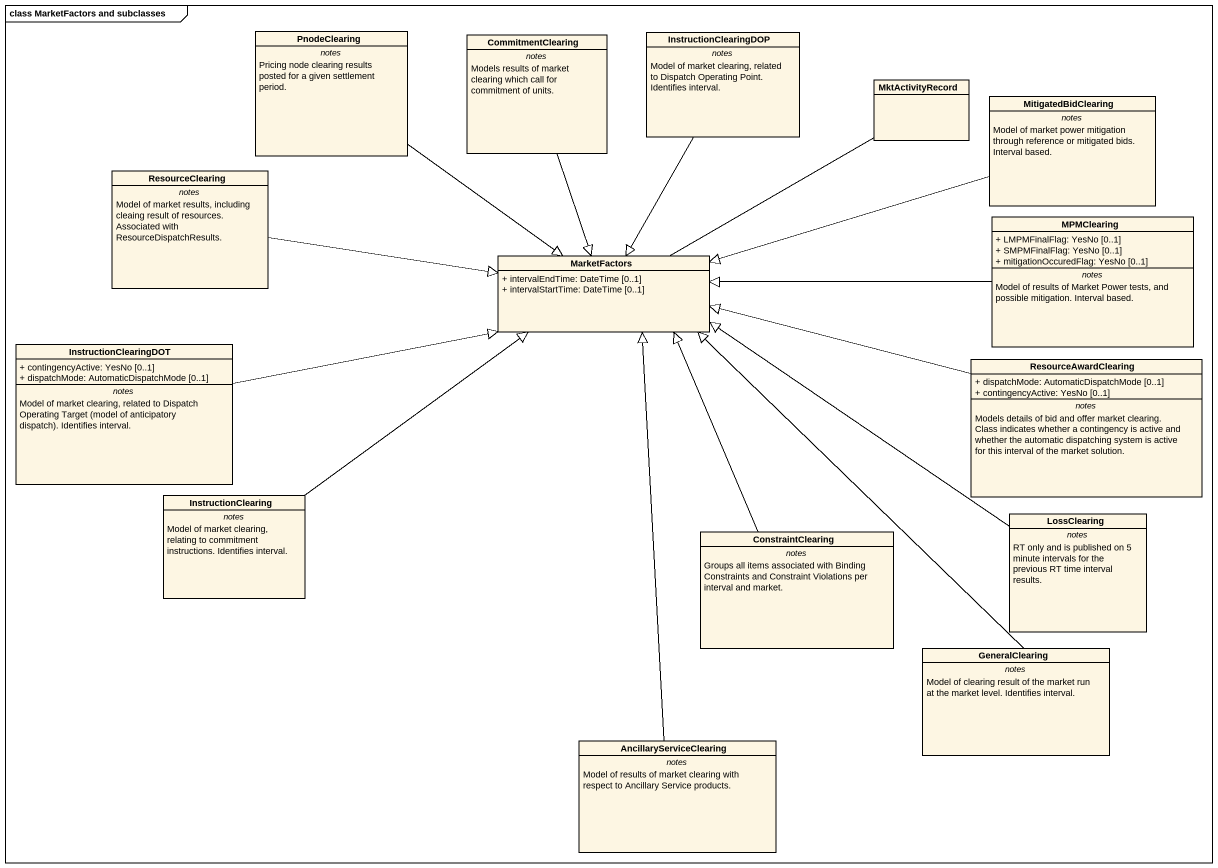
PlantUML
@startuml
mainframe class MarketFactors and subclasses
hide circle
hide empty members
skinparam classAttributeIconSize 0
class PnodeClearing {
  -- notes --
  Pricing node clearing results posted for a given settlement period.
}
class InstructionClearingDOP {
  -- notes --
  Model of market clearing, related to Dispatch Operating Point. Identifies interval.
}
class CommitmentClearing {
  -- notes --
  Models results of market clearing which call for commitment of units.
}
class MktActivityRecord
class MitigatedBidClearing {
  -- notes --
  Model of market power mitigation through reference or mitigated bids. Interval based.
}
class ResourceClearing {
  -- notes --
  Model of market results, including cleaing result of resources. Associated with ResourceDispatchResults.
}
class MPMClearing {
  + LMPMFinalFlag: YesNo [0..1]
  + SMPMFinalFlag: YesNo [0..1]
  + mitigationOccuredFlag: YesNo [0..1]
  -- notes --
  Model of results of Market Power tests, and possible mitigation. Interval based.
}
class MarketFactors {
  + intervalEndTime: DateTime [0..1]
  + intervalStartTime: DateTime [0..1]
}
class InstructionClearingDOT {
  + contingencyActive: YesNo [0..1]
  + dispatchMode: AutomaticDispatchMode [0..1]
  -- notes --
  {field} Model of market clearing, related to Dispatch Operating Target (model of anticipatory dispatch). Identifies interval.
}
class ResourceAwardClearing {
  + dispatchMode: AutomaticDispatchMode [0..1]
  + contingencyActive: YesNo [0..1]
  -- notes --
  Models details of bid and offer market clearing. Class indicates whether a contingency is active and whether the automatic dispatching system is active for this interval of the market solution.
}
class InstructionClearing {
  -- notes --
  Model of market clearing, relating to commitment instructions. Identifies interval.
}
class ConstraintClearing {
  -- notes --
  Groups all items associated with Binding Constraints and Constraint Violations per interval and market.
}
class LossClearing {
  -- notes --
  RT only and is published on 5 minute intervals for the previous RT time interval results.
}
class GeneralClearing {
  -- notes --
  Model of clearing result of the market run at the market level. Identifies interval.
}
class AncillaryServiceClearing {
  -- notes --
  Model of results of market clearing with respect to Ancillary Service products.
}
PnodeClearing --|> MarketFactors
InstructionClearingDOP --|> MarketFactors
CommitmentClearing --|> MarketFactors
MitigatedBidClearing -left-|> MarketFactors
ResourceClearing -right-|> MarketFactors
MPMClearing -left-|> MarketFactors
MarketFactors -right- MktActivityRecord
InstructionClearingDOT -right-|> MarketFactors
ResourceAwardClearing -left-|> MarketFactors
InstructionClearing -up-|> MarketFactors
ConstraintClearing -up-|> MarketFactors
LossClearing -left-|> MarketFactors
GeneralClearing -up-|> MarketFactors
AncillaryServiceClearing -up-|> MarketFactors
@enduml
